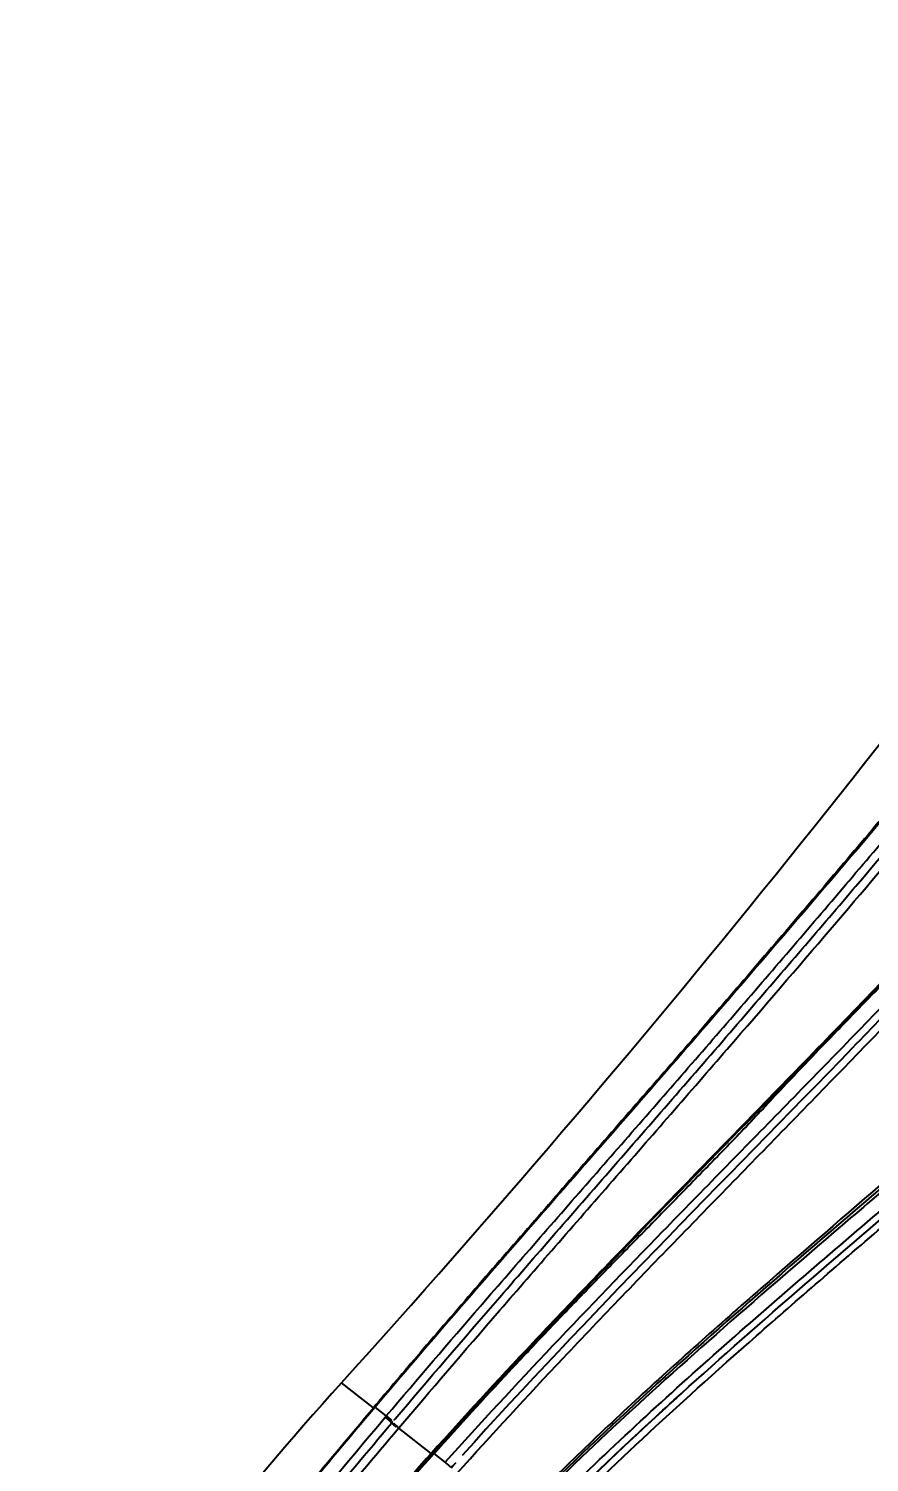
# Model space of a CAD drawing. Header units: millimetres. Extents: x 1145859089 to 1147511753, y -1047484727 to -1047247487.
# Drawn here: x 1146333905.6 to 1146333941.4, y -1047433846.8 to -1047433785.8 of the extents above; entities that cross this region are included whole.
import ezdxf
from ezdxf.xclip import XClip

# ---------------------------------------------------------------- set-up
doc = ezdxf.new("R2010")
doc.units = ezdxf.units.MM
doc.header["$LTSCALE"] = 100
doc.header["$MEASUREMENT"] = 0
doc.header["$XCLIPFRAME"] = 2
doc.layers.get('0').update_dxf_attribs({"linetype": 'CONTINUOUS'})
for name, color, linetype in [('XREF', 135, 'CONTINUOUS'), ('단지배치도$0$S240910', 33, 'CONTINUOUS'), ('단지배치도$0$W240910', 135, 'CONTINUOUS')]:
    doc.layers.add(name, color=color, linetype=linetype)
doc.styles.add('단지배치도$0$WS1', font='romans.shx', dxfattribs={"width": 0.8, "bigfont": 'whgtxt.shx'})

# ---------------------------------------------------------------- blocks, each defined once
blk = doc.blocks.new('단지배치도$0$zw$9902')
at = {"layer": '단지배치도$0$W240910', "linetype": 'ByBlock', "ltscale": 20}
for p, q in [((65246.668, -62475.164), (65245.314, -62474.099)), ((65246.691, -62475.16), (65246.72, -62475.126)), ((65246.691, -62475.16), (65246.691, -62475.16)), ((65246.742, -62475.136), (65246.714, -62475.169)), ((65246.743, -62475.136), (65246.742, -62475.135)), ((65247.219, -62475.511), (65246.742, -62475.136)), ((65247.177, -62475.561), (65247.219, -62475.511)), ((65247.759, -62476.022), (65247.733, -62476.051)), ((65249.133, -62477.103), (65247.759, -62476.023)), ((65249.154, -62477.08), (65249.133, -62477.103)), ((65249.154, -62477.079), (65249.156, -62477.081)), ((65249.188, -62477.106), (65249.167, -62477.129)), ((65249.188, -62477.106), (65249.213, -62477.078)), ((65249.188, -62477.106), (65249.188, -62477.106)), ((65249.229, -62477.136), (65249.253, -62477.11)), ((65249.728, -62477.484), (65249.252, -62477.11))]:
    blk.add_line(p, q, dxfattribs=at)
for centre, radius, start, end in [((64866.02, -62131.334), 511.226, 317.89612, 324.26018), ((65351.229, -62569.777), 142.732, 137.90731, 145.73035), ((65246.692, -62475.161), 0.00158, 118.65005, 129.34983), ((65246.692, -62475.161), 0.00178, 110.20807, 120.29947), ((65246.692, -62475.162), 0.00214, 100.79677, 109.78317), ((65246.693, -62475.162), 0.00272, 95.13658, 102.90627), ((65246.693, -62475.163), 0.00362, 89.62125, 96.12604), ((65246.693, -62475.164), 0.00469, 84.94229, 90.37066), ((65246.693, -62475.166), 0.00619, 81.95351, 86.4455), ((65246.693, -62475.168), 0.00817, 78.88714, 82.65251), ((65246.692, -62475.17), 0.0105, 75.91824, 79.07305), ((65246.692, -62475.173), 0.0135, 73.79393, 76.47915), ((65246.691, -62475.176), 0.0169, 71.5287, 73.81787), ((65246.69, -62475.18), 0.0211, 70.0074, 71.98826), ((65246.688, -62475.185), 0.0258, 68.22473, 69.94454), ((65246.686, -62475.19), 0.0311, 67.29389, 68.80847), ((65246.683, -62475.196), 0.0378, 65.66452, 66.99525), ((65246.681, -62475.203), 0.045, 64.96544, 66.14476), ((65246.678, -62475.209), 0.0525, 63.75282, 64.8147), ((65246.675, -62475.216), 0.0601, 63.19117, 64.16605), ((65246.67, -62475.227), 0.0718, 62.70172, 63.5558), ((65246.661, -62475.241), 0.0877, 61.25386, 61.98349), ((65246.66, -62475.245), 0.0925, 61.15166, 61.88678), ((65246.66, -62475.244), 0.0913, 60.06487, 60.85839), ((65246.643, -62475.276), 0.128, 60.00531, 60.55492), ((65246.534, -62475.467), 0.347, 59.92865, 60.11371), ((65246.643, -62475.275), 0.127, 58.50122, 59.20327), ((65246.637, -62475.285), 0.138, 57.66084, 58.70731), ((65246.487, -62475.527), 0.423, 57.53686, 57.99452), ((65246.722, -62475.128), 0.00249, 109.59369, 120.91387), ((65246.719, -62475.143), 0.0175, 80.7931, 81.92212), ((65246.722, -62475.129), 0.00374, 90.61332, 95.7199), ((65246.721, -62475.127), 0.00165, 99.3741, 113.82836), ((65246.72, -62475.134), 0.00924, 75.84017, 78.72418), ((65246.721, -62475.134), 0.00827, 80.16794, 82.95947), ((65246.717, -62475.146), 0.0211, 72.09909, 73.61358), ((65246.719, -62475.14), 0.0147, 75.37018, 77.34294), ((65246.714, -62475.155), 0.0309, 68.81781, 70.045), ((65246.716, -62475.15), 0.0252, 70.14796, 71.54091), ((65246.711, -62475.162), 0.0387, 67.68432, 68.73242), ((65246.708, -62475.171), 0.0484, 67.20679, 68.11703), ((65246.703, -62475.179), 0.0575, 65.61941, 66.43178), ((65246.699, -62475.189), 0.0684, 64.8495, 65.57315), ((65246.694, -62475.201), 0.0807, 64.77072, 65.41973), ((65246.68, -62475.227), 0.11, 62.86355, 63.39396), ((65246.687, -62475.214), 0.0953, 63.41563, 63.99934), ((65246.672, -62475.242), 0.127, 62.36192, 62.84433), ((65246.664, -62475.259), 0.146, 62.31093, 62.75297), ((65246.655, -62475.275), 0.165, 61.48192, 61.88735), ((65246.644, -62475.294), 0.186, 61.09399, 61.4683), ((65246.633, -62475.314), 0.21, 60.73611, 61.0821), ((65246.621, -62475.336), 0.234, 60.40412, 60.72586), ((65246.607, -62475.36), 0.262, 60.09631, 60.39528), ((65246.593, -62475.385), 0.291, 59.80951, 60.08835), ((65246.579, -62475.409), 0.318, 59.5952, 59.85678), ((65246.566, -62475.433), 0.346, 59.39118, 59.63857), ((65249.92, -62476.169), 1.19, 230.02583, 230.15351), ((65249.864, -62476.234), 1.104, 230.19768, 230.33166), ((65249.805, -62476.304), 1.012, 230.3784, 230.52053), ((65249.745, -62476.383), 0.913, 230.32817, 230.48064), ((65249.686, -62476.453), 0.821, 230.51798, 230.68192), ((65249.63, -62476.515), 0.739, 230.97361, 231.1497), ((65249.581, -62476.58), 0.656, 230.93526, 231.12555), ((65249.535, -62476.637), 0.584, 231.17011, 231.37623), ((65249.491, -62476.69), 0.515, 231.42281, 231.64756), ((65249.45, -62476.742), 0.448, 231.69611, 231.94155), ((65249.415, -62476.789), 0.39, 231.68376, 231.9539), ((65249.379, -62476.831), 0.335, 232.32846, 232.62629), ((65249.349, -62476.871), 0.285, 232.69447, 233.02643), ((65249.322, -62476.908), 0.239, 232.74197, 233.11331), ((65249.297, -62476.94), 0.199, 233.58439, 234.00313), ((65249.278, -62476.967), 0.165, 233.68842, 234.16026), ((65249.258, -62476.994), 0.132, 234.27154, 234.81874), ((65249.241, -62477.018), 0.102, 234.97898, 235.62522), ((65249.229, -62477.034), 0.082, 236.30043, 237.04342), ((65249.221, -62477.047), 0.0673, 236.17229, 236.99264), ((65249.209, -62477.065), 0.0456, 237.90767, 238.99501), ((65249.199, -62477.081), 0.027, 239.97568, 241.60722), ((65249.197, -62477.084), 0.0228, 240.59723, 242.25083), ((65249.208, -62477.065), 0.0446, 241.95718, 242.66343), ((65249.191, -62477.097), 0.00879, 247.91115, 251.12736), ((65249.188, -62477.103), 0.00266, 256.88344, 267.91267), ((65249.188, -62477.103), 0.00244, 267.57266, 279.87688), ((65249.188, -62477.106), 0.000395, 75.72564, 111.1791), ((65249.188, -62477.107), 0.000972, 68.44524, 88.32251), ((65249.188, -62477.108), 0.00242, 65.54048, 75.80349), ((65249.187, -62477.111), 0.00515, 62.56133, 68.63951), ((65249.185, -62477.115), 0.0098, 60.34711, 64.21036), ((65249.182, -62477.121), 0.0168, 59.22265, 61.90733), ((65249.178, -62477.129), 0.0261, 57.33034, 59.27346), ((65249.171, -62477.141), 0.0391, 56.72956, 58.21694), ((65249.162, -62477.155), 0.0558, 55.28723, 56.44959), ((65249.15, -62477.171), 0.0762, 54.55311, 55.49497), ((65249.137, -62477.192), 0.101, 54.37916, 55.15139), ((65249.119, -62477.216), 0.131, 53.42892, 54.07859), ((65249.099, -62477.245), 0.166, 53.33311, 53.88437), ((65249.074, -62477.277), 0.206, 52.57941, 53.05674), ((65249.048, -62477.314), 0.252, 52.55634, 52.97001), ((65249.014, -62477.356), 0.306, 51.93269, 52.29564), ((65248.979, -62477.401), 0.362, 51.6568, 51.98085), ((65248.946, -62477.446), 0.419, 51.67107, 51.96659), ((65248.893, -62477.511), 0.502, 51.18283, 51.44076), ((65248.828, -62477.596), 0.609, 51.21914, 51.43912), ((65248.802, -62477.623), 0.647, 50.78818, 51.0088), ((65248.806, -62477.621), 0.643, 50.62341, 50.86052), ((65248.652, -62477.812), 0.888, 50.61734, 50.78248), ((65247.714, -62478.939), 2.354, 50.33374, 50.3912), ((65248.652, -62477.808), 0.885, 50.11814, 50.32739), ((65248.609, -62477.862), 0.954, 49.90331, 50.21632), ((65247.371, -62479.341), 2.882, 49.85952, 49.99815)]:
    blk.add_arc(centre, radius, start, end, dxfattribs=at)
for points, knots in [([(65246.72, -62475.126), (65248.774, -62472.697), (65251.427, -62469.622), (65258.417, -62461.632), (65260.907, -62458.769), (65265.851, -62453.015), (65268.308, -62450.13), (65275.434, -62441.563), (65278.91, -62437.134), (65281.842, -62433.072), (65282.384, -62432.299), (65282.914, -62431.517)], [0, 0, 0, 0, 0.29037, 0.29037, 0.452016, 0.452016, 0.613615, 0.613615, 0.92715, 0.92715, 1, 1, 1, 1]), ([(65282.934, -62431.543), (65281.607, -62433.5), (65278.794, -62437.303), (65274.393, -62442.855), (65269.883, -62448.314), (65265.3, -62453.713), (65261.062, -62458.635), (65257.184, -62463.09), (65252.511, -62468.422), (65249.026, -62472.438), (65246.743, -62475.136)], [0, 0, 0, 0, 0.00709365, 0.01418549, 0.02127669, 0.02836779, 0.03545818, 0.0407762, 0.04609378, 0.05672761, 0.05672761, 0.05672761, 0.05672761]), ([(65247.22, -62475.511), (65248.544, -62473.945), (65251.468, -62470.542), (65256.026, -62465.325), (65260.833, -62459.829), (65265.595, -62454.296), (65270.319, -62448.736), (65274.967, -62443.116), (65279.374, -62437.539), (65282.153, -62433.774), (65283.412, -62431.919)], [0, 0, 0, 0, 0.108757, 0.237507, 0.366257, 0.495006, 0.623756, 0.752506, 0.881256, 1, 1, 1, 1]), ([(65287.625, -62435.228), (65284.879, -62438.938), (65278.733, -62446.143), (65268.929, -62456.56), (65258.882, -62466.754), (65252.315, -62473.616), (65249.212, -62477.079)], [0.124832, 0.124832, 0.124832, 0.124832, 3.006276, 6.01151, 9.016744, 11.897146, 11.897146, 11.897146, 11.897146]), ([(65287.691, -62435.283), (65286.261, -62437.174), (65283.773, -62440.241), (65280.162, -62444.42), (65277.007, -62447.949), (65273.791, -62451.42), (65270.807, -62454.567), (65268.349, -62457.127), (65266.144, -62459.383), (65264.234, -62461.381), (65262.352, -62463.406), (65260.694, -62465.095), (65259.043, -62466.794), (65257.381, -62468.482), (65255.723, -62470.176), (65254.08, -62471.886), (65251.91, -62474.186), (65250.307, -62475.933), (65249.253, -62477.11)], [0, 0, 0, 0, 0.00711659, 0.01186137, 0.01660485, 0.021348, 0.02609219, 0.02965056, 0.03202317, 0.03558152, 0.03795348, 0.04032436, 0.04269613, 0.04506882, 0.04744163, 0.0498137, 0.05218527, 0.05692701, 0.05692701, 0.05692701, 0.05692701]), ([(65249.73, -62477.484), (65252.737, -62474.131), (65257.55, -62469.107), (65264.118, -62462.413), (65270.92, -62455.425), (65277.61, -62448.328), (65283.903, -62441.132), (65286.826, -62437.464), (65288.166, -62435.657)], [0, 0, 0, 0, 0.237506, 0.366256, 0.495006, 0.752506, 0.881256, 1, 1, 1, 1]), ([(65250.226, -62477.961), (65251.715, -62476.3), (65254.873, -62472.879), (65259.787, -62467.788), (65264.86, -62462.597), (65271.594, -62455.651), (65278.222, -62448.606), (65284.442, -62441.438), (65287.349, -62437.801), (65288.678, -62436.006)], [0, 0, 0, 0, 0.117497, 0.244996, 0.372496, 0.499995, 0.754994, 0.882494, 1, 1, 1, 1]), ([(65267.071, -62459.837), (65267.917, -62458.966), (65272.131, -62454.616), (65279.466, -62446.823), (65285.644, -62439.583), (65288.418, -62435.837)], [0.167451, 0.167451, 0.167451, 0.167451, 1.168134, 5.158259, 8.980935, 8.980935, 8.980935, 8.980935]), ([(65294.463, -62440.555), (65292.929, -62442.393), (65290.532, -62445.069), (65287.199, -62448.506), (65285.075, -62450.615), (65283.337, -62452.26), (65281.572, -62453.875), (65279.855, -62455.545), (65278.055, -62457.12), (65276.297, -62458.743), (65271.333, -62463.058), (65264.956, -62468.479), (65257.784, -62474.825), (65254.328, -62478.154), (65252.648, -62479.866)], [0, 0, 0, 0, 0.00718957, 0.01078584, 0.01438205, 0.0161798, 0.01797714, 0.02157165, 0.02336893, 0.02516623, 0.02876067, 0.04314148, 0.05033892, 0.05753311, 0.05753311, 0.05753311, 0.05753311]), ([(65294.57, -62440.674), (65291.566, -62444.266), (65284.935, -62451.183), (65274.177, -62460.841), (65263.134, -62470.136), (65256.04, -62476.537), (65252.769, -62479.864)], [0.154115, 0.154115, 0.154115, 0.154115, 3.475417, 6.939195, 10.402972, 13.712636, 13.712636, 13.712636, 13.712636]), ([(65253.313, -62480.301), (65254.432, -62479.166), (65256.72, -62476.938), (65260.251, -62473.705), (65263.848, -62470.553), (65267.478, -62467.444), (65271.098, -62464.327), (65274.701, -62461.191), (65278.292, -62458.042), (65281.838, -62454.841), (65284.748, -62452.124), (65287.024, -62449.895), (65288.742, -62448.235), (65290.401, -62446.514), (65292.034, -62444.769), (65293.624, -62442.986), (65294.656, -62441.773), (65295.164, -62441.16)], [0, 0, 0, 0, 0.00478813, 0.00957688, 0.01436517, 0.01915157, 0.02393568, 0.02871811, 0.03350035, 0.03828248, 0.04306514, 0.0454572, 0.04784956, 0.05024207, 0.05263435, 0.05502613, 0.05741722, 0.05741722, 0.05741722, 0.05741722]), ([(65273.555, -62443.75), (65272.355, -62445.239), (65269.6, -62448.567), (65265.246, -62453.7), (65260.529, -62459.187), (65255.767, -62464.641), (65251.79, -62469.188), (65248.763, -62472.701), (65247.323, -62474.39), (65246.668, -62475.164)], [0.2713648, 0.2713648, 0.2713648, 0.2713648, 0.372494, 0.4999945, 0.6274951, 0.7549957, 0.8824963, 0.9462466, 1, 1, 1, 1]), ([(65247.594, -62475.636), (65248.977, -62474.007), (65251.963, -62470.536), (65257.221, -62464.52), (65262.579, -62458.366), (65267.305, -62452.857), (65270.097, -62449.537), (65271.427, -62447.936), (65271.45, -62447.917)], [0.0026119, 0.0026119, 0.0026119, 0.0026119, 0.1111111, 0.2222222, 0.3333333, 0.4444444, 0.5555556, 0.557175, 0.557175, 0.557175, 0.557175]), ([(65259.53, -62460.34), (65260.262, -62459.502), (65261.537, -62458.031), (65262.808, -62456.557), (65263.346, -62455.92)], [0.019623708, 0.019623708, 0.019623708, 0.019623708, 0.022965418, 0.025469756, 0.025469756, 0.025469756, 0.025469756]), ([(65253.529, -62480.518), (65256.756, -62477.239), (65263.796, -62470.886), (65271.692, -62464.239), (65275.976, -62460.496), (65276.572, -62459.972)], [7.917972, 7.917972, 7.917972, 7.917972, 12.012967, 16.321051, 17.019265, 17.019265, 17.019265, 17.019265]), ([(65246.752, -62475.089), (65248.237, -62473.335), (65251.395, -62469.661), (65254.888, -62465.669), (65256.858, -62463.412), (65257.155, -62463.069)], [0.0000941, 0.0000941, 0.0000941, 0.0000941, 0.00701454, 0.01464184, 0.0160047, 0.0160047, 0.0160047, 0.0160047]), ([(65256.113, -62477.979), (65256.862, -62477.249), (65258.02, -62476.159), (65259.191, -62475.085), (65259.599, -62474.726)], [72.272299, 72.272299, 72.272299, 72.272299, 76.607902, 78.86257, 78.86257, 78.86257, 78.86257]), ([(65246.691, -62475.16), (65245.643, -62476.398), (65243.555, -62478.89), (65241.504, -62481.419), (65240.495, -62482.697)], [0, 0, 0, 0, 0.499997, 1, 1, 1, 1]), ([(65246.714, -62475.17), (65245.665, -62476.409), (65243.575, -62478.904), (65241.523, -62481.433), (65240.514, -62482.711)], [0, 0, 0, 0, 0.500033, 1, 1, 1, 1]), ([(65246.72, -62475.126), (65246.717, -62475.13), (65246.71, -62475.138), (65246.701, -62475.149), (65246.694, -62475.156), (65246.691, -62475.16)], [0, 0, 0, 0, 0.333333, 0.666667, 1, 1, 1, 1]), ([(65240.991, -62483.086), (65241.998, -62481.811), (65244.048, -62479.289), (65246.13, -62476.798), (65247.177, -62475.561)], [0, 0, 0, 0, 0.500001, 1, 1, 1, 1]), ([(65241.28, -62483.314), (65242.284, -62482.041), (65244.323, -62479.52), (65246.409, -62477.04), (65247.453, -62475.805)], [0, 0, 0, 0, 0.5, 1, 1, 1, 1]), ([(65247.733, -62476.051), (65246.704, -62477.267), (65244.624, -62479.743), (65242.587, -62482.258), (65241.572, -62483.544)], [0, 0, 0, 0, 0.493578, 1, 1, 1, 1]), ([(65247.177, -62475.561), (65247.179, -62475.563), (65247.2, -62475.577), (65247.257, -62475.62), (65247.355, -62475.702), (65247.433, -62475.775), (65247.453, -62475.8), (65247.452, -62475.803), (65247.453, -62475.805)], [0.1501338, 0.1501338, 0.1501338, 0.1501338, 0.1596483, 0.3297716, 0.4998948, 0.670018, 0.8401412, 0.8496092, 0.8496092, 0.8496092, 0.8496092]), ([(65247.22, -62475.511), (65247.257, -62475.535), (65247.41, -62475.657), (65247.501, -62475.75), (65247.496, -62475.754)], [1.897085, 1.897085, 1.897085, 1.897085, 6.288488, 10.689102, 10.689102, 10.689102, 10.689102]), ([(65247.456, -62475.807), (65247.451, -62475.812), (65247.543, -62475.906), (65247.696, -62476.028), (65247.733, -62476.051)], [3.212582, 3.212582, 3.212582, 3.212582, 10.661763, 18.122295, 18.122295, 18.122295, 18.122295]), ([(65247.453, -62475.805), (65247.459, -62475.8), (65247.469, -62475.789), (65247.483, -62475.773), (65247.491, -62475.761), (65247.496, -62475.754)], [0, 0, 0, 0, 0.333333, 0.666667, 1, 1, 1, 1]), ([(65247.758, -62476.021), (65247.722, -62475.997), (65247.569, -62475.875), (65247.477, -62475.781), (65247.482, -62475.777)], [3.180577, 3.180577, 3.180577, 3.180577, 10.648416, 18.129602, 18.129602, 18.129602, 18.129602]), ([(65249.132, -62477.103), (65248.072, -62478.288), (65245.928, -62480.729), (65242.823, -62484.527), (65239.865, -62488.442), (65238, -62491.102), (65237.098, -62492.412)], [0, 0, 0, 0, 0.244999, 0.5, 0.755001, 1, 1, 1, 1]), ([(65249.188, -62477.106), (65248.124, -62478.295), (65245.976, -62480.745), (65242.858, -62484.555), (65239.892, -62488.484), (65238.018, -62491.151), (65237.115, -62492.465)], [0, 0, 0, 0, 0.245, 0.5, 0.755, 1, 1, 1, 1]), ([(65249.229, -62477.137), (65248.164, -62478.326), (65246.015, -62480.777), (65242.898, -62484.586), (65239.933, -62488.515), (65238.059, -62491.182), (65237.154, -62492.497)], [2.526261, 2.526261, 2.526261, 2.526261, 33.473298, 65.683384, 97.893471, 128.8405, 128.8405, 128.8405, 128.8405]), ([(65249.73, -62477.484), (65249.772, -62477.519), (65249.909, -62477.64), (65249.985, -62477.714), (65249.982, -62477.716)], [1.650384, 1.650384, 1.650384, 1.650384, 5.151238, 8.651589, 8.651589, 8.651589, 8.651589])]:
    blk.add_open_spline(points, degree=3, knots=knots, dxfattribs=at)
for points in [[(65247.758, -62476.021), (65249.094, -62474.439), (65251.932, -62471.129), (65256.865, -62465.49), (65261.825, -62459.803), (65266.2, -62454.715), (65270.108, -62450.118), (65273.613, -62445.907), (65276.74, -62442.047), (65279.518, -62438.512), (65281.969, -62435.266), (65283.366, -62433.279), (65284.007, -62432.333)], [(65287.588, -62435.148), (65286.576, -62436.509), (65284.34, -62439.374), (65280.354, -62444.06), (65275.708, -62449.242), (65270.366, -62454.921), (65264.193, -62461.299), (65258.333, -62467.292), (65253.347, -62472.481), (65250.467, -62475.611), (65249.154, -62477.079)], [(65294.688, -62440.786), (65293.464, -62442.257), (65290.727, -62445.339), (65285.796, -62450.359), (65279.958, -62455.858), (65272.974, -62461.988), (65266.871, -62467.171), (65261.46, -62471.825), (65256.737, -62476.078), (65254.058, -62478.684), (65252.836, -62479.927)], [(65253.748, -62480.73), (65254.995, -62479.462), (65257.728, -62476.801), (65262.549, -62472.445), (65268.049, -62467.694), (65274.158, -62462.463), (65280.86, -62456.528), (65286.692, -62451), (65291.577, -62445.997), (65294.311, -62442.909), (65295.537, -62441.434)], [(65264.941, -62454.068), (65265.066, -62453.927), (65265.189, -62453.783), (65265.31, -62453.639)], [(65267.072, -62459.838), (65261.507, -62465.585), (65255.828, -62471.24), (65250.452, -62477.191)], [(65256.535, -62463.782), (65255.045, -62465.485), (65253.555, -62467.19), (65252.072, -62468.898)], [(65251.008, -62470.125), (65249.579, -62471.774), (65248.159, -62473.427), (65246.752, -62475.089)], [(65247.594, -62475.636), (65247.56, -62475.675), (65247.527, -62475.714), (65247.496, -62475.754)], [(65249.167, -62477.129), (65249.167, -62477.13), (65249.154, -62477.121), (65249.132, -62477.103)], [(65249.253, -62477.11), (65249.228, -62477.089), (65249.213, -62477.078), (65249.212, -62477.079)], [(65249.983, -62477.718), (65250.139, -62477.543), (65250.297, -62477.368), (65250.454, -62477.193)]]:
    blk.add_open_spline(points, degree=3, dxfattribs=at)
at = {"layer": '단지배치도$0$S240910', "style": '단지배치도$0$WS1', "width": 0.8}
blk.add_text('FH:32.00', height=1200, dxfattribs=at).set_placement((60354.833, -63274.832))
blk = doc.blocks.new('단지배치도')
blk.add_blockref('단지배치도$0$zw$9902', (141034.193, 142437.157))

msp = doc.modelspace()

# ---------------------------------------------------------------- block references
at = {"layer": 'XREF'}
ref = msp.add_blockref('단지배치도', (1146127639.433662, -1047513806.462535), dxfattribs=at)
XClip(ref).set_block_clipping_path([(72982.4064819524, 34919.7593965302), (360382.4067475507, 255319.7593436702)])

doc.saveas('drawing.dxf')
